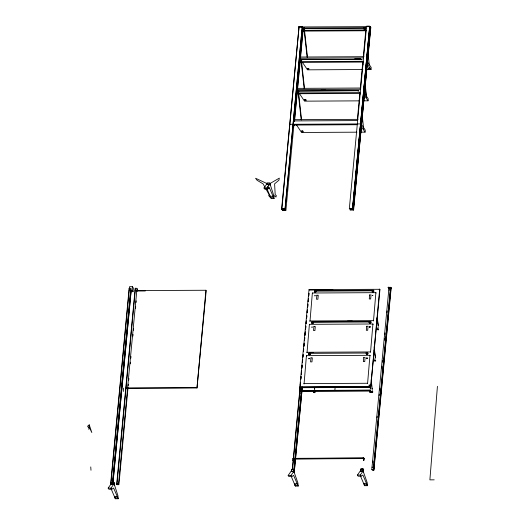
<?xml version="1.0" encoding="UTF-8"?>
<svg xmlns="http://www.w3.org/2000/svg" width="525" height="525" viewBox="0 0 525 525"><rect width="100%" height="100%" fill="white"/><g stroke="black" fill="none" stroke-linecap="round" stroke-linejoin="round"><path stroke-width="0.79" d="M370.066 391.283L370.092 391.65L370.171 391.237M370.433 388.021L370.433 387.936M381.419 385.901L381.472 386.472L381.655 385.914M300.687 59.752C300.28 60.086 301.311 60.382 300.74 60.172M300.989 60.552L300.471 59.863M310.039 353.738C309.612 354.966 308.234 353.023 309.75 353.345L366.115 353.043C368.406 353.542 366.653 352.623 367.283 353.627M309.514 353.548L309.409 354.139L309.33 353.332L309.783 353.089L309.757 354.342L310.367 353.574M313.025 323.131C311.443 322.763 312.966 322.481 312.677 322.291L369.075 322.015M312.382 322.888C313.346 322.606 312.375 321.195 312.408 322.928M315.781 291.683L315.203 291.408L315.709 291.631M364.645 28.593C364.836 27.956 364.737 28.225 365.026 28.921M370.158 322.055C369.961 323.046 370.867 321.307 370.105 322.639M372.999 290.581C372.776 291.303 373.157 290.01 373.538 290.607M373.144 290.765C373.839 291.972 372.271 291.021 373.295 291.001M309.1 358.837L309.488 358.267M312.277 322.094L312.657 322.271M369.751 390.318L369.777 391.991L370.302 392.503L369.725 390.141L299.887 390.521L299.447 390.876L299.657 392.884L300.221 391.204L370.269 391.033L369.705 390.311L299.873 390.685L299.48 392.365L299.827 392.884M370.637 388.979L370.053 386.623L370.598 387.529C369.889 390.764 371.556 387.371 370.407 387.135L300.569 387.509C299.631 388.507 299.69 386.078 300.569 387.509M370.302 392.503L370.072 390.659L300.234 391.033L299.795 391.427L299.447 390.876M370.598 387.509L300.556 387.68L299.992 389.36L299.775 387.391M370.584 27.858L353.614 209.895L350.077 209.829L353.555 209.81M299.985 393.488L299.952 393.127M437.43 386.321L429.883 479.857L434.195 479.837M372.258 388.966L371.129 379.693M88.804 429.325L89.23 424.85L87.57 426.228L88.443 427.521L89.237 427.416L91.822 432.521L89.23 424.85M111.083 484.726L110.644 484.076L129.15 288.31L130.889 288.297L112.422 484.135L130.778 289.997M111.208 484.66L110.86 484.142L129.544 286.676L132.405 286.663L133.363 288.081L133.022 291.677L130.876 291.69M112.928 483.02L131.125 290.509M112.973 483.085L131.171 290.574M133.022 291.677L132.064 290.259L132.405 286.663M108.17 488.125L111.024 488.112L113.84 484.063L113.997 482.416L111.136 482.429L110.985 484.076L108.17 488.125L108.944 489.267L111.799 489.254L113.63 488.04L118.204 498.737L115.343 498.75L111.09 488.755M123.296 391.506L123.611 388.146M128.041 387.443L118.899 484.68L117.16 484.693L116.721 484.043L135.227 288.277L137.012 288.33L118.506 484.102L116.944 484.109L135.443 288.337M127.155 388.349L196.987 387.975L206.187 290.647L205.925 290.259L135.233 290.574L135.404 288.277L135.798 288.855M128.238 385.875L128.349 384.175M128.737 380.093L128.888 378.459M130.318 363.825L130.43 362.132M130.863 358.109L130.974 356.409M132.943 336.066L133.055 334.366M133.488 330.343L133.599 328.65M135.568 308.3L135.68 306.6M136.067 302.518L136.224 300.884M137.189 291.152L137.406 288.914M196.987 387.975L205.925 290.259M281.859 209.009L299.073 26.591L302.551 26.572L299.053 26.814M282.535 208.497L282.384 210.131L285.915 210.197L282.443 210.217L281.571 208.924L285.101 208.996L281.623 209.009L299.073 26.591M282.443 210.217L282.594 208.589M282.614 210.131L282.772 208.497M282.824 208.582L282.673 210.217L281.8 208.924M285.042 208.904L302.249 26.867L298.837 26.972M285.101 208.996L302.249 26.867M296.402 92.958L293.764 120.927L357.276 120.586L359.92 92.617L296.402 92.958L296.927 93.732L359.632 93.397M299.368 61.635L296.723 89.598L360.235 89.257L362.88 61.294L299.368 61.635L299.887 62.409L363.405 62.068M302.328 30.312L299.683 58.275L363.195 57.934L365.84 29.971L302.328 30.312L302.853 31.087L366.365 30.745M285.915 210.197L293.961 124.399M294.328 121.222L296.973 92.617M297.248 90.379L299.9 61.543M300.195 58.551L302.873 30.161M294.518 121.341L297.202 92.958M297.583 88.902L300.116 62.134M300.425 58.892L303.109 30.509M291.283 471.47L291.493 469.284L293.81 469.271L294.394 470.131M293.272 458.528L293.232 460.635L293.114 458.358L363.759 457.977L363.877 460.254L363.412 459.828L363.569 458.148M299.821 386.991L309.022 289.662L379.667 289.288L370.729 386.997L300.083 387.378L299.821 386.991L370.466 386.61M300.162 389.36L299.814 388.841L300.202 387.161L370.04 386.787L370.46 388.979M292.313 469.238L300.083 387.076M300.234 385.448L300.543 382.193M300.851 378.938L301.081 376.497M301.311 374.062L301.619 370.808M301.849 368.366L302.157 365.111M302.387 362.67L302.695 359.415M302.925 356.974L303.161 354.539M303.463 351.284L303.699 348.843M303.929 346.402L304.238 343.147M304.467 340.705L304.776 337.45M305.005 335.009L305.314 331.761M305.543 329.319L305.852 326.064M306.082 323.623L306.311 321.182M306.541 318.741L306.849 315.486M307.158 312.231L307.387 309.796M307.617 307.355L307.926 304.1M308.155 301.658L308.464 298.403M308.693 295.962L308.923 293.521M293.232 460.635L293.114 458.358M300.313 384.943L300.543 382.508M300.851 379.267L301.081 376.832M301.311 374.404L301.619 371.155M301.921 367.913L302.151 365.479M302.459 362.237L302.689 359.802M302.918 357.367L303.148 354.933M303.457 351.691L303.686 349.256M303.995 346.014L304.224 343.58M304.526 340.338L304.762 337.903M304.992 335.468L305.294 332.227M305.524 329.792L305.832 326.55M306.141 323.308L306.37 320.873M306.6 318.439L306.83 316.004M307.138 312.762L307.368 310.327M307.67 307.086L307.906 304.651M308.208 301.409L308.438 298.974M308.746 295.733L308.976 293.298M292.484 469.849L300.274 387.437M293.337 471.562L293.547 469.376L291.802 469.389L291.598 471.575L293.337 471.562L293.777 472.205M293.81 469.271L293.6 471.457L294.184 472.303L302.262 387.122M293.764 472.316L301.822 387.069M294.046 469.842L301.836 387.424M294.282 472.047L302.308 387.188M304.054 384.005L306.436 355.648L369.954 355.307L370.217 355.694M307.02 352.682L309.402 324.325L372.914 323.984L373.177 324.371M309.98 321.359L312.362 293.002L375.874 292.661L376.136 293.048M370 26.644L352.793 208.688L349.322 208.707L366.529 26.663M350.136 209.915L350.293 208.281M334.852 390.397L335.167 387.043M353.614 209.895L352.734 208.602L369.705 26.25L352.505 208.602L353.377 209.895L370.788 27.7M352.564 208.688L369.771 26.65L299.066 26.965M361.049 124.694L370.25 27.372M353.318 209.81L370.479 27.713M360.196 132.162L365.078 132.136L365.269 130.121L361.633 124.733M363.969 100.833L368.038 100.813L368.228 98.798L364.593 93.411M366.929 69.51L371.004 69.49L371.195 67.476L367.1 61.412M367.572 383.663L369.954 355.307M370.532 352.341L372.914 323.984M373.492 321.018L375.874 292.661M360.544 471.096L360.754 468.91L363.07 468.897L363.648 469.757L363.444 471.936L362.86 471.083L363.07 468.897M379.614 289.196L379.155 289.288M363.877 460.254L363.759 457.977M362.598 471.188L362.801 469.002L361.062 469.015L360.852 471.201L362.598 471.188L363.038 471.831L363.241 469.652L362.801 469.002M363.7 460.254L363.864 458.581M370.132 392.503L370.269 391.033M370.729 386.997L379.929 289.675L379.621 289.223M388.198 287.228L388.631 287.877L391.138 288.054L388.618 288.041L388.198 287.228L390.705 287.411L373.505 469.383L373.938 470.019L372.205 470.026L373.721 469.954L390.974 287.864L390.534 287.214L373.373 469.442L373.721 469.954M388.631 287.877L390.915 287.963M373.373 469.442L371.805 469.448L389.012 287.483M372.855 462.617L373.006 460.989M377.094 417.742L377.252 416.108M379.175 395.706L379.332 394.078M379.719 389.996L379.87 388.362M381.8 367.966L381.957 366.332M382.338 362.257L382.495 360.623M384.425 340.22L384.576 338.592M384.963 334.51L385.114 332.876M387.043 312.48L387.201 310.846M389.13 290.45L389.281 288.816M373.938 470.019L391.138 288.054L390.705 287.411L388.178 287.398M303.758 28.652L303.647 28.468M297.839 91.258L298.003 91.809M364.842 28.297L365.131 29.046M312.191 322.777L312.329 322.14M309.474 353.719L308.995 353.745L309.514 353.364M364.514 28.396L364.895 28.954M372.691 290.916L373.032 290.614M300.3 387.903L299.952 387.391M308.752 358.818C309.73 357.584 308.142 358.746 309.494 358.641M309.625 353.929C308.982 353.725 309.632 354.539 309.704 353.988M300.024 388.644L300.031 388.087L300.097 388.631M298.18 90.7L298.174 91.258M372.061 290.798L371.989 290.292L371.989 290.811L315.663 291.139C315.715 290.259 315.164 292.714 315.315 290.883M369.114 321.976L369.108 321.484M309.291 353.916L309.396 353.45M370.394 388.257L370.394 387.739M360.813 59.049L360.806 59.607M357.853 90.379L357.847 90.937M299.696 391.611L299.69 392.168M291.637 470.544L291.637 471.043M370.23 391.794L370.243 391.283M363.287 470.695L363.287 470.151M303.411 28.645C303.66 28.448 303.726 28.921 303.923 29.177M297.773 90.982L297.412 91.409L297.721 91.081M372.022 290.266L315.512 290.522L314.888 291.034L315.282 291.231M300.051 389.57L300.037 390.114M300.221 389.57L300.188 390.055M299.762 392.155L299.762 391.643M299.887 393.094L299.683 393.579M363.228 470.137L363.221 470.689M373.8 468.326L373.616 468.884L373.866 468.359M312.585 323.151L313.117 323.144L312.651 323.426M309.658 354.69L310.098 354.329M301.206 59.929L301.212 59.397M370 391.237L369.987 391.788M362.893 470.137L362.952 470.695L362.952 470.157M312.513 322.521L312.552 322.284M312.67 323.144L313.281 322.153M270.519 195.996L269.824 197.065L268.623 195.477L269.2 194.827L265.775 188.678M298.233 91.271L298.246 90.727M304.159 28.081L304.178 28.599L363.799 28.337L363.832 27.759L363.766 28.304M370.328 387.712L370.322 388.264M263.996 187.996L266.812 183.953L269.666 183.934L266.851 187.983L263.996 187.996L264.771 189.144L267.625 189.125L269.456 187.917L274.03 198.607L271.169 198.621L266.917 188.626M298.193 486.065L293.619 475.368L291.788 476.582L288.927 476.595L288.153 475.453L290.975 471.411L293.829 471.391L297.892 482.902L298.193 486.065L295.332 486.078L291.401 476.779M288.153 475.453L291.014 475.44L293.829 471.391M367.454 485.691L362.873 475L361.049 476.208L358.188 476.227L357.413 475.079L360.229 471.037L363.09 471.017L367.152 482.527L367.454 485.691L364.593 485.704L360.34 475.709M357.413 475.079L360.275 475.066L363.09 471.017M370.381 326.714L369.935 326.635L369.836 327.344M367.224 358.647L366.824 358.509L367.211 357.958M300.818 60.119L300.963 60.48M297.852 91.448L297.465 91.455L297.892 91.914M309.409 353.371L309.323 353.712M370.164 327.338L369.541 326.898L369.449 327.338M377.987 326.005L378.328 325.959L377.239 317.205M378.315 326.064L376.937 318.038M314.383 388.782L314.731 388.736M314.738 388.828L314.403 388.867M375.04 357.171L375.382 357.125M375.368 357.23L374.095 350.011M372.081 388.474L372.422 388.428M372.428 388.52L372.127 388.566M366.903 353.2L367.106 353.259M370.361 321.937L370.164 321.556L370.191 321.983M307.952 68.48L308.523 68.526M308.51 68.598L308.254 68.637M304.992 99.776L305.563 99.822M369.042 68.152L369.613 68.198M369.6 68.27L369.344 68.309M302.033 131.112L302.498 131.138M377.797 327.488L378.335 327.534M377.652 329.057L378.19 329.096M378.151 329.188L377.934 329.182M374.85 358.66L375.388 358.7M374.706 360.222L375.244 360.327M371.897 389.957L372.428 390.003M372.422 390.075L372.317 390.068M371.752 391.525L372.284 391.565M372.277 391.637L371.884 391.44M365.052 28.908L365.144 28.468L364.658 28.448M315.407 290.706L315.623 291.099M370.768 322.613L371.031 321.891L370.387 321.615M367.119 353.371L367.283 354.001M366.988 358.299L367.238 358.345M309.96 354.69L309.619 354.618M303.923 29.262L303.542 28.803M308.063 68.48L308.418 68.513M305.104 99.776L305.458 99.809M302.144 131.112L302.597 131.152M374.83 360.143L374.719 360.294M314.718 389.333L314.744 389.163M314.311 390.265L314.738 390.311M314.475 391.775L314.055 391.899L314.593 391.88M371.772 391.604L372.14 391.643M315.683 290.647L316.135 290.699M366.817 358.339L366.542 358.818M374.87 360.209L375.244 360.268M315.407 291.277L314.954 291.316L315.354 290.975M300.53 387.68L300.202 387.161M300.202 391.04L299.887 390.521M305.196 100.177L306.167 99.862L304.388 99.724L306.114 100.531L304.336 100.393L305.327 100.078M302.341 131.519L303.207 131.191L301.422 131.053L303.142 131.893L301.363 131.696L302.38 131.453M369.698 26.27C360.938 27.248 371.247 24.452 370.821 27.851M363.792 27.733L304.126 28.055L304.093 28.626M300.398 57.041L363.91 56.7M354.762 58.761L360.465 58.728M362.86 69.53L307.486 69.832L302.479 62.422M297.439 88.364L360.137 88.029M320.86 90.248L325.749 90.221M298.207 90.681L357.958 90.661L298.213 91.284M359.08 100.859L304.526 101.154L299.519 93.745M294.473 119.687L357.991 119.346M289.879 124.3L360.524 123.92L361.279 125.035M292.504 125.062L356.987 124.72M292.733 125.403L294.138 125.396L293.908 125.055M356.934 132.175L301.567 132.477L296.107 124.392M268.19 184.925L270.336 184.912L273.728 195.444L274.03 198.607M267.31 187.924L269.456 187.917M270.46 196.291L273.322 196.271M270.565 197.722L273.427 197.708M352.734 208.602L349.322 208.707M388.224 287.464L390.574 287.477M129.202 290.272L132.064 290.259M135.194 290.509L136.795 290.568M332.83 289.925L309.284 290.049L309.022 289.662M136.356 291.027L145.287 290.975M309.717 320.965L373.229 320.624M347.438 321.156L352.321 321.129M312.71 321.746L369.068 321.444L369.042 321.989M306.757 352.288L370.269 351.947M309.461 352.669L313.53 352.642M303.798 383.611L367.31 383.27M370.847 385.002L369.114 385.015L368.95 386.689L370.689 386.682M196.724 387.588L126.079 387.968L126.341 388.356M293.403 458.791L364.048 458.41M292.937 460.202L293.403 460.635M371.969 467.204L373.708 467.197L374.148 467.841M373.505 469.383L371.805 469.448M110.644 484.076L112.383 484.07M116.721 484.043L118.506 484.102M110.86 484.142L113.84 484.063L114.509 485.041L117.902 495.574L118.204 498.737M294.623 483.742L297.485 483.728M363.884 483.374L366.745 483.354M294.728 485.179L297.59 485.166M363.989 484.811L366.844 484.792M114.634 496.414L117.495 496.401M114.739 497.851L117.6 497.838M361.889 59.437C361.193 58.984 362.335 60.703 361.817 59.312M369.967 322.357L369.876 322.442M370.387 387.306L370.04 386.787M369.292 68.434L368.438 68.093L370.223 68.257L368.386 68.768L370.151 68.933L369.213 68.48M308.293 68.847C310.866 68.158 305.156 68.25 308.562 68.867C310.012 70.061 305.753 68.808 308.123 68.808M312.382 322.147L311.922 322.311M314.711 390.292L314.298 390.344M373.341 291.979L373.748 291.644M305.11 99.868L305.018 99.868M302.151 131.197L302.046 131.184M373.209 291.001L372.599 290.817M273.728 195.444L276.025 197.032L276.301 195.431L275.192 194.795L274.608 183.842L278.952 180.167L279.307 178.132L270.657 183.153L270.336 184.912L269.85 182.877L266.989 182.89L267.317 184.249M366.962 353.811L367.447 353.601L366.995 353.712M267.035 184.341L266.142 183.179L255.57 178.257L257.106 180.285L263.11 183.901L265.013 187.313M369.679 26.493L370.552 27.786M367.362 64.103L371.004 69.49M363.943 94.749L368.038 100.813M361.443 126.748L365.078 132.136M390.521 287.385L390.967 288.054M380.015 289.8L379.549 289.872M266.851 187.983L267.625 189.125M312.362 293.002L312.624 293.39M370.427 387.01L370.775 387.529M370.092 390.534L370.44 391.053M369.725 390.141L370.072 390.659M309.402 324.325L309.665 324.713M306.436 355.648L306.698 356.035M363.464 459.263L363.753 459.697M362.414 458.154L362.703 458.587M360.275 475.066L361.049 476.208M299.873 390.685L300.221 391.204M299.618 390.908L299.965 391.427M293.547 469.376L293.98 470.026M291.014 475.44L291.788 476.582M135.227 288.277L135.667 288.921M129.15 288.31L129.59 288.953M116.944 484.109L117.292 484.627M113.997 482.416L114.667 483.4L114.509 485.054L113.84 484.063M111.024 488.112L111.799 489.254M267.96 186.434L268.446 187.937M374.082 346.769L375.421 357.171M365.446 30.109L365.715 32.543M368.13 54.462L369.292 65.015M362.657 61.405L363.018 64.654M365.157 84.138L366.588 97.125M362.316 61.438L362.762 65.494M365.17 87.399L366.24 97.132M359.697 92.735L359.874 94.362M362.197 115.467L363.72 129.268M304.526 30.463L307.479 57.251M304.185 30.496L307.132 57.264M301.573 61.733L304.52 88.522M301.225 61.766L304.172 88.535M298.607 93.063L301.56 119.857M298.266 93.096L301.212 119.864M364.442 484.129L364.593 485.704M295.181 484.496L295.332 486.078M115.192 497.168L115.343 498.75M90.753 466.928L90.989 470.256M304.651 28.606A0.906 0.814 -34.7 0 1 303.929 29.827A0.906 0.814 -34.7 0 1 302.978 28.927A0.906 0.814 -34.7 0 1 304.231 28.212M304.52 28.448A0.906 0.814 -34.7 0 1 303.621 29.61A0.906 0.814 -34.7 0 1 302.879 28.501A0.906 0.814 -34.7 0 1 304.29 28.107M299.473 391.873L299.473 391.834M299.808 388.349L299.808 388.31M301.094 59.627L360.918 59.325L301.094 59.601M309.678 353.318L309.678 353.292M366.043 353.017L366.043 352.99M381.038 389.681C381.294 390.311 381.485 389.176 381.038 389.629M358.49 90.923C359.586 91.724 358.687 90.353 358.496 90.871M369.652 321.976L370.046 321.72L369.652 321.95M311.798 327.108L312.263 327.062L311.798 327.108M314.757 295.785L315.223 295.739L314.757 295.785M366.562 358.122L366.988 357.978L366.562 358.122M369.521 326.799L369.935 326.635L369.528 326.773M372.488 295.47L372.947 295.45L372.488 295.45M369.613 385.849L370.191 385.809L369.613 385.849M310.951 357.873L310.57 361.896L311.962 361.889L312.342 357.86L310.951 357.873M313.911 326.55L313.53 330.573L314.921 330.566L315.302 326.537L313.911 326.55M316.87 295.227L316.49 299.25L317.881 299.243L318.262 295.214L316.87 295.227M363.727 357.584L363.346 361.613L364.737 361.607L365.118 357.577L363.727 357.584M366.686 326.261L366.306 330.291L367.697 330.284L368.077 326.255L366.686 326.261M369.652 294.938L369.272 298.968L370.657 298.961L371.037 294.932L369.652 294.938M313.425 392.365L314.829 392.739L315.007 392.385L313.478 391.781L315.171 391.939L313.445 392.339M377.081 329.004L378.696 329.825L377.022 329.615L378.604 329.339L378.558 328.965L377.081 329.004M374.135 360.17L375.749 360.997L374.076 360.813L375.703 360.485L375.611 360.137L374.135 360.17M371.175 391.473L372.809 392.267L371.273 392.28L372.868 391.63L371.214 391.42M363.746 458.148L293.094 458.528L293.39 458.955L364.035 458.581L363.746 458.148M299.926 388.119L299.926 388.119M315.269 292.261A0.853 0.768 -34.7 0 0 316.148 291.093A0.853 0.768 -34.7 0 0 314.731 291.034A0.853 0.768 -34.7 0 0 315.269 292.261M315.203 292.044A0.853 0.768 -34.7 0 0 315.965 290.804A0.853 0.768 -34.7 0 0 314.527 290.889A0.853 0.768 -34.7 0 0 315.203 292.044M373.052 291.952A0.853 0.768 -34.7 0 0 373.807 290.712A0.853 0.768 -34.7 0 0 372.376 290.798A0.853 0.768 -34.7 0 0 373.052 291.952M372.901 291.729A0.853 0.768 -34.7 0 0 373.656 290.496A0.853 0.768 -34.7 0 0 372.225 290.581A0.853 0.768 -34.7 0 0 372.901 291.729M312.408 323.426A0.853 0.768 -34.7 0 0 313.169 322.192A0.853 0.768 -34.7 0 0 311.732 322.271A0.853 0.768 -34.7 0 0 312.408 323.426M312.257 323.21A0.853 0.768 -34.7 0 0 313.018 321.969A0.853 0.768 -34.7 0 0 311.581 322.055A0.853 0.768 -34.7 0 0 312.257 323.21M370.105 323.118A0.853 0.768 -34.7 0 0 370.86 321.877A0.853 0.768 -34.7 0 0 369.429 321.963A0.853 0.768 -34.7 0 0 370.105 323.118M369.954 322.901A0.853 0.768 -34.7 0 0 370.709 321.661A0.853 0.768 -34.7 0 0 369.278 321.746A0.853 0.768 -34.7 0 0 369.954 322.901M309.369 354.729A0.853 0.768 -34.7 0 0 310.242 353.561A0.853 0.768 -34.7 0 0 308.825 353.502A0.853 0.768 -34.7 0 0 309.369 354.729M309.297 354.513A0.853 0.768 -34.7 0 0 310.058 353.273A0.853 0.768 -34.7 0 0 308.621 353.358A0.853 0.768 -34.7 0 0 309.297 354.513M367.146 354.421A0.853 0.768 -34.7 0 0 367.9 353.181A0.853 0.768 -34.7 0 0 366.47 353.266A0.853 0.768 -34.7 0 0 367.146 354.421M366.995 354.198A0.853 0.768 -34.7 0 0 367.749 352.964A0.853 0.768 -34.7 0 0 366.319 353.049A0.853 0.768 -34.7 0 0 366.995 354.198M364.888 29.518A0.906 0.814 -34.7 0 0 365.689 28.206A0.906 0.814 -34.7 0 0 364.173 28.291A0.906 0.814 -34.7 0 0 364.888 29.518M364.731 29.282A0.906 0.814 -34.7 0 0 365.531 27.969A0.906 0.814 -34.7 0 0 364.015 28.061A0.906 0.814 -34.7 0 0 364.731 29.282M297.892 92.472A0.906 0.814 -34.7 0 0 298.692 91.166A0.906 0.814 -34.7 0 0 297.176 91.252A0.906 0.814 -34.7 0 0 297.892 92.472M297.728 92.243A0.906 0.814 -34.7 0 0 298.528 90.93A0.906 0.814 -34.7 0 0 297.012 91.022A0.906 0.814 -34.7 0 0 297.728 92.243M300.851 61.143A0.906 0.814 -34.7 0 0 301.652 59.83A0.906 0.814 -34.7 0 0 300.136 59.922A0.906 0.814 -34.7 0 0 300.851 61.143M300.687 60.913A0.906 0.814 -34.7 0 0 301.494 59.601A0.906 0.814 -34.7 0 0 299.978 59.692A0.906 0.814 -34.7 0 0 300.687 60.913"/></g></svg>
